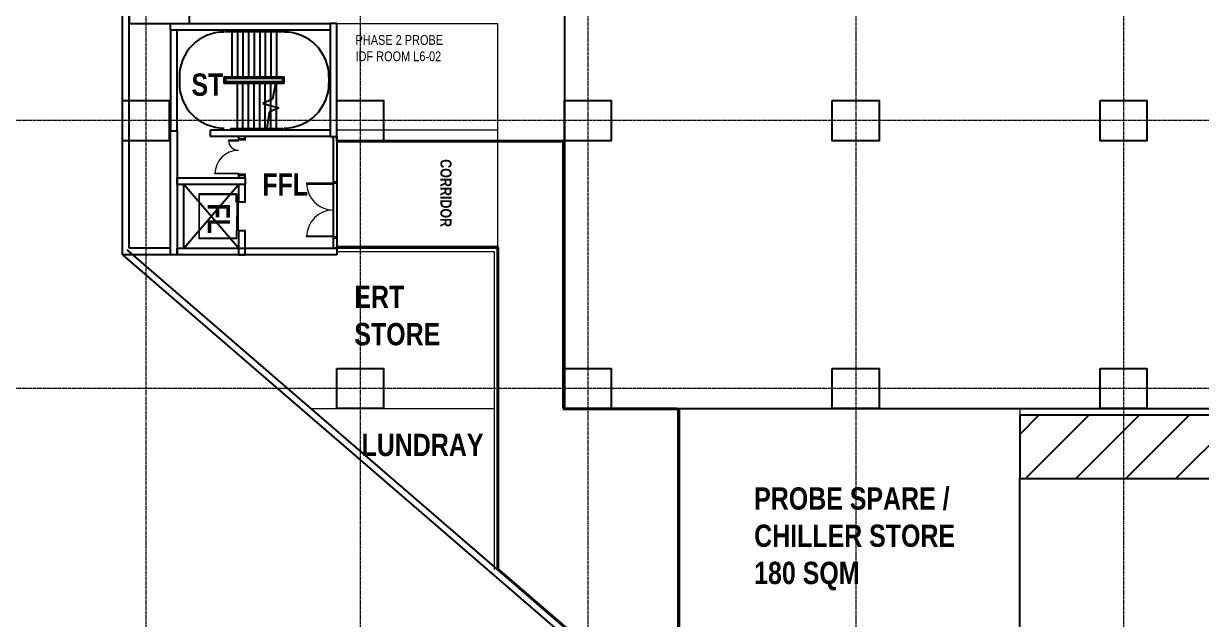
# Model space of a CAD drawing. Extents: x -15449 to 568150, y -1239737 to 53667.
# Drawn here: x 435134 to 487903, y -118886 to -92186 of the extents above; entities that cross this region are included whole.
import ezdxf

# ---------------------------------------------------------------- set-up
doc = ezdxf.new("R2010")
doc.units = 0
doc.header["$LTSCALE"] = 8
doc.linetypes.add('IDA - Grid Line', pattern=[3500, 2000, -500, 500, -500])
doc.layers.get('0').update_dxf_attribs({"color": 1, "linetype": 'CONTINUOUS'})
doc.layers.add('000_CTCI_CSA', color=7, linetype='CONTINUOUS')
doc.layers.add('A-_ANOTGRID_E', color=7, linetype='CONTINUOUS', lineweight=9)
doc.layers.add('A-_DOOR----_E', color=7, linetype='CONTINUOUS', lineweight=9)
for name, color, linetype, lineweight, true_color in [('A-_RALG----_E1-1', 4, 'CONTINUOUS', 9, 0x00ffff), ('A-_RALG----_E3-1', 4, 'CONTINUOUS', 9, 0x00ffff), ('Block - Cargo Lift_dwg', 7, 'CONTINUOUS', 9, 0x767676)]:
    doc.layers.add(name, color=color, linetype=linetype, lineweight=lineweight, true_color=true_color)
doc.styles.add('Site Area', font='arial.ttf', dxfattribs={"width": 0.8})
doc.styles.get("Standard").update_dxf_attribs({"font": 'arial.ttf', "width": 0.8})

# ---------------------------------------------------------------- blocks, each defined once
blk = doc.blocks.new('column grid')
at = {"color": 252, "elevation": 0}
for points in [[(-80254.4, -46338.8), (-78154.4, -46338.8), (-78154.4, -48138.8), (-80254.4, -48138.8)], [(-70654.4, -46339.2), (-68554.4, -46339.2), (-68554.4, -48139.2), (-70654.4, -48139.2)], [(-60454.4, -46338.8), (-58354.4, -46338.8), (-58354.4, -48138.8), (-60454.4, -48138.8)], [(-48454.4, -46339.3), (-46354.4, -46339.3), (-46354.4, -48139.3), (-48454.4, -48139.3)], [(-36454.4, -46339.4), (-34354.4, -46339.4), (-34354.4, -48139.4), (-36454.4, -48139.4)], [(-70654.4, -58339.2), (-68554.4, -58339.2), (-68554.4, -60139.2), (-70654.4, -60139.2)], [(-60454.4, -58338.8), (-58354.4, -58338.8), (-58354.4, -60138.8), (-60454.4, -60138.8)], [(-48454.4, -58339.3), (-46354.4, -58339.3), (-46354.4, -60139.3), (-48454.4, -60139.3)], [(-36454.4, -58339.4), (-34354.4, -58339.4), (-34354.4, -60139.4), (-36454.4, -60139.4)]]:
    blk.add_lwpolyline(points, close=True, dxfattribs=at)
at = {"layer": 'A-_ANOTGRID_E', "color": 8, "linetype": 'IDA - Grid Line', "ltscale": 0.005, "true_color": 0x808080}
for p, q in [((-79204.4, 9427, 0), (-79204.4, -120414.2, 0)), ((-69604.4, 9427, 0), (-69604.4, -120414.2, 0)), ((-59404.4, 9427, 0), (-59404.4, -120414.2, 0)), ((-47404.4, 9427, 0), (-47404.4, -120414.2, 0)), ((-35404.4, 9427, 0), (-35404.4, -120414.2, 0)), ((29680.4, -47238.8, 0), (-104784.6, -47238.8, 0)), ((29680.4, -59238.8, 0), (-104784.6, -59238.8, 0))]:
    blk.add_line(p, q, dxfattribs=at)
blk = doc.blocks.new('CTCI_Building Footprint and Grid')
at = {"color": 8}
for p, q in [((1909547, -909223, 0), (1909547, -908923, 0)), ((1909547, -908923, 0), (1916697, -908923, 0)), ((1916697, -908923, 0), (1916697, -909223, 0)), ((1916997, -908923, 0), (1916697, -908923, 0)), ((1916697, -908923, 0), (1916697, -913983, 0)), ((1916997, -913983, 0), (1916997, -908923, 0)), ((1909847, -909223, 0), (1909547, -909223, 0)), ((1909547, -909223, 0), (1909547, -913733, 0)), ((1916697, -909223, 0), (1909547, -909223, 0)), ((1909847, -913733, 0), (1909847, -909223, 0)), ((1912297, -909223, 0), (1912297, -909263, 0)), ((1912297, -909303, 0), (1912297, -911303, 0)), ((1912547, -909223, 0), (1912547, -909263, 0)), ((1912547, -909303, 0), (1912547, -911303, 0)), ((1912797, -909223, 0), (1912797, -909263, 0)), ((1912797, -909303, 0), (1912797, -911303, 0)), ((1913047, -909223, 0), (1913047, -909263, 0)), ((1913047, -909303, 0), (1913047, -911303, 0)), ((1913297, -909223, 0), (1913297, -909263, 0)), ((1913297, -909303, 0), (1913297, -911303, 0)), ((1913547, -909223, 0), (1913547, -909263, 0)), ((1913547, -909303, 0), (1913547, -911303, 0)), ((1913797, -909223, 0), (1913797, -909263, 0)), ((1913797, -909303, 0), (1913797, -911303, 0)), ((1914047, -909223, 0), (1914047, -909263, 0)), ((1914047, -909303, 0), (1914047, -911303, 0)), ((1914297, -909223, 0), (1914297, -909263, 0)), ((1914297, -909303, 0), (1914297, -911303, 0)), ((1909947, -911303, 0), (1909947, -911603, 0)), ((1911947, -911303, 0), (1911947, -911603, 0)), ((1911947, -911603, 0), (1911947, -911303, 0)), ((1914647, -911603, 0), (1914647, -911303, 0)), ((1916647, -911303, 0), (1916647, -911603, 0)), ((1912547, -913603, 0), (1912547, -911603, 0)), ((1912797, -913603, 0), (1912797, -911603, 0)), ((1913047, -913603, 0), (1913047, -911603, 0)), ((1913297, -913603, 0), (1913297, -911603, 0)), ((1913547, -913603, 0), (1913547, -911603, 0)), ((1913797, -913603, 0), (1913797, -911603, 0)), ((1914047, -913603, 0), (1914047, -911603, 0)), ((1914248, -911603, 0), (1914124, -912313, 0)), ((1914297, -913603, 0), (1914297, -911603, 0)), ((1914124, -912313, 0), (1913685, -912506, 0)), ((1913685, -912506, 0), (1914409, -912700, 0)), ((1913797, -912536, 0), (1913797, -912457, 0)), ((1913969, -912893, 0), (1913867, -913603, 0)), ((1914409, -912700, 0), (1913969, -912893, 0)), ((1914047, -912859, 0), (1914047, -912603, 0)), ((1914297, -912749, 0), (1914297, -912670, 0)), ((1909547, -913733, 0), (1909847, -913733, 0)), ((1911347, -913983, 0), (1911347, -913683, 0)), ((1911347, -913683, 0), (1916697, -913683, 0)), ((1912547, -913683, 0), (1912547, -913643, 0)), ((1912797, -913683, 0), (1912797, -913643, 0)), ((1913047, -913683, 0), (1913047, -913643, 0)), ((1913297, -913683, 0), (1913297, -913643, 0)), ((1913547, -913683, 0), (1913547, -913643, 0)), ((1913797, -913683, 0), (1913797, -913643, 0)), ((1913857, -913643, 0), (1913846, -913683, 0)), ((1914047, -913683, 0), (1914047, -913643, 0)), ((1914297, -913683, 0), (1914297, -913643, 0)), ((1916697, -913683, 0), (1916697, -913983, 0)), ((1916697, -913983, 0), (1911347, -913983, 0)), ((1912897, -913983, 0), (1912597, -913983, 0)), ((1912597, -913983, 0), (1912597, -914083, 0)), ((1912597, -914083, 0), (1912897, -914083, 0)), ((1912897, -914083, 0), (1912897, -913983, 0)), ((1916697, -913983, 0), (1916997, -913983, 0)), ((1916847, -918983, 0), (1916847, -913983, 0)), ((1916847, -913983, 0), (1916997, -913983, 0)), ((1916997, -913983, 0), (1916997, -918983, 0)), ((1909847, -916133, 0), (1909847, -915833, 0)), ((1909847, -915833, 0), (1912897, -915833, 0)), ((1912897, -915733, 0), (1912597, -915733, 0)), ((1912597, -915733, 0), (1912597, -915833, 0)), ((1912597, -915833, 0), (1912897, -915833, 0)), ((1912897, -915833, 0), (1912897, -915733, 0)), ((1912897, -915833, 0), (1912897, -916133, 0)), ((1909847, -916133, 0), (1909847, -918983, 0)), ((1910147, -916133, 0), (1909847, -916133, 0)), ((1912897, -916133, 0), (1909847, -916133, 0)), ((1912597, -918983, 0), (1910147, -916133, 0)), ((1910147, -918983, 0), (1912597, -916133, 0)), ((1910147, -918983, 0), (1910147, -916133, 0)), ((1912597, -916133, 0), (1912597, -916908, 0)), ((1912897, -916133, 0), (1912597, -916133, 0)), ((1912897, -916908, 0), (1912897, -916133, 0)), ((1912597, -916908, 0), (1912897, -916908, 0)), ((1912597, -918208, 0), (1912597, -919283, 0)), ((1912897, -918208, 0), (1912597, -918208, 0)), ((1912897, -919283, 0), (1912897, -918208, 0)), ((1909847, -918983, 0), (1910147, -918983, 0)), ((1909847, -919283, 0), (1909847, -918983, 0)), ((1909847, -918983, 0), (1912596, -918983, 0)), ((1909847, -919283, 0), (1909847, -918983, 0)), ((1909847, -918983, 0), (1916997, -918983, 0)), ((1912596, -918983, 0), (1912596, -919283, 0)), ((1916997, -918983, 0), (1916847, -918983, 0)), ((1916997, -918983, 0), (1916997, -919283, 0)), ((1912596, -919283, 0), (1909847, -919283, 0)), ((1916997, -919283, 0), (1909847, -919283, 0)), ((1912597, -919283, 0), (1912897, -919283, 0))]:
    blk.add_line(p, q, dxfattribs=at)
for centre, start, end in [((1911947, -911303, 0), 90, 180), ((1914647, -911303, 0), 0, 90), ((1911947, -911603, 0), 180, 270), ((1914647, -911603, 0), 270, 0)]:
    blk.add_arc(centre, 2000, start, end, dxfattribs=at)
at = {"layer": '000_CTCI_CSA', "color": 8}
for p, q in [((1907397, -919283, 0), (1907397, -876372, 0)), ((1907697, -918983, 0), (1907697, -876672, 0)), ((1909547, -918983, 0), (1907697, -918983, 0)), ((1909547, -919283, 0), (1907397, -919283, 0))]:
    blk.add_line(p, q, dxfattribs=at)
at = {"layer": '000_CTCI_CSA', "color": 8, "ltscale": 0.1}
for p, q in [((1909547, -913733, 0), (1909847, -913733, 0)), ((1909547, -919283, 0), (1909547, -913733, 0)), ((1909847, -913733, 0), (1909847, -919283, 0)), ((1907593, -919055, 0), (1927654, -936372, 0)), ((1907397, -919283, 0), (1927196, -936373, 0)), ((1909847, -919283, 0), (1909547, -919283, 0))]:
    blk.add_line(p, q, dxfattribs=at)
at = {"layer": 'A-_DOOR----_E', "color": 8}
for p, q in [((1912597, -914153, 0), (1912147, -914153, 0)), ((1912147, -914153, 0), (1912147, -914185, 0)), ((1912147, -914185, 0), (1912597, -914185, 0)), ((1912597, -914083, 0), (1912897, -914083, 0)), ((1912597, -914153, 0), (1912597, -914083, 0)), ((1912597, -914185, 0), (1912597, -914153, 0)), ((1912897, -914153, 0), (1912597, -914153, 0)), ((1912897, -914083, 0), (1912897, -914153, 0)), ((1911537, -915631, 0), (1912597, -915631, 0)), ((1911537, -915663, 0), (1911537, -915631, 0)), ((1912597, -915663, 0), (1911537, -915663, 0)), ((1912597, -915631, 0), (1912597, -915663, 0)), ((1912597, -915663, 0), (1912897, -915663, 0)), ((1912597, -915733, 0), (1912597, -915663, 0)), ((1912897, -915733, 0), (1912597, -915733, 0)), ((1912897, -915663, 0), (1912897, -915733, 0)), ((1916847, -916018, 0), (1916847, -916078, 0)), ((1916972, -916018, 0), (1916847, -916018, 0)), ((1916972, -916078, 0), (1916972, -916018, 0)), ((1910817, -916558, 0), (1910817, -918558, 0)), ((1912517, -916558, 0), (1910817, -916558, 0)), ((1910842, -918533, 0), (1910842, -916583, 0)), ((1910842, -916583, 0), (1912492, -916583, 0)), ((1912492, -916928, 0), (1912492, -916583, 0)), ((1912517, -916928, 0), (1912517, -916558, 0)), ((1912517, -916583, 0), (1912517, -916928, 0)), ((1916847, -916078, 0), (1915647, -916078, 0)), ((1915647, -916078, 0), (1915647, -916123, 0)), ((1915647, -916123, 0), (1916847, -916123, 0)), ((1916847, -916123, 0), (1916847, -916078, 0)), ((1916847, -916078, 0), (1916972, -916078, 0)), ((1912517, -916928, 0), (1912492, -916928, 0)), ((1912517, -916908, 0), (1912517, -917558, 0)), ((1912542, -917558, 0), (1912542, -916908, 0)), ((1912557, -917556, 0), (1912557, -916908, 0)), ((1912592, -916828, 0), (1912582, -916828, 0)), ((1912582, -916828, 0), (1912582, -918288, 0)), ((1912582, -916908, 0), (1912582, -917556, 0)), ((1912597, -916828, 0), (1912592, -916828, 0)), ((1912592, -916828, 0), (1912592, -916928, 0)), ((1912592, -916928, 0), (1912912, -916928, 0)), ((1912597, -918188, 0), (1912597, -916928, 0)), ((1912912, -916778, 0), (1912897, -916778, 0)), ((1912897, -916778, 0), (1912912, -916778, 0)), ((1912917, -916923, 0), (1912917, -916783, 0)), ((1912517, -918208, 0), (1912517, -917558, 0)), ((1912542, -917558, 0), (1912542, -918208, 0)), ((1912557, -918208, 0), (1912557, -917560, 0)), ((1912582, -917560, 0), (1912582, -918208, 0)), ((1910817, -918558, 0), (1912517, -918558, 0)), ((1912492, -918533, 0), (1910842, -918533, 0)), ((1912492, -918188, 0), (1912492, -918533, 0)), ((1912517, -918188, 0), (1912492, -918188, 0)), ((1912517, -918558, 0), (1912517, -918188, 0)), ((1912582, -918288, 0), (1912592, -918288, 0)), ((1912912, -918188, 0), (1912592, -918188, 0)), ((1912592, -918188, 0), (1912592, -918288, 0)), ((1912592, -918288, 0), (1912597, -918288, 0)), ((1912897, -918338, 0), (1912912, -918338, 0)), ((1912912, -918338, 0), (1912897, -918338, 0)), ((1912917, -918333, 0), (1912917, -918193, 0)), ((1915647, -918433, 0), (1916847, -918433, 0)), ((1915647, -918478, 0), (1915647, -918433, 0)), ((1916847, -918478, 0), (1915647, -918478, 0)), ((1916847, -918433, 0), (1916847, -918478, 0)), ((1916847, -918478, 0), (1916847, -918538, 0)), ((1916972, -918478, 0), (1916847, -918478, 0)), ((1916847, -918538, 0), (1916972, -918538, 0)), ((1916972, -918538, 0), (1916972, -918478, 0))]:
    blk.add_line(p, q, dxfattribs=at)
for centre, radius, start, end in [((1912597, -914153, 0), 450, 180, 270), ((1912597, -914153, 0), 450, 180, 270), ((1912597, -915663, 0), 1060, 90, 180), ((1912597, -915663, 0), 1060, 90, 180), ((1916847, -916078, 0), 1200, 180, 270), ((1916847, -916078, 0), 1200, 180, 270), ((1912912, -916783, 0), 5, 0, 90), ((1912912, -916783, 0), 5, 15, 90), ((1912912, -916923, 0), 5, 270, 0), ((1916847, -918478, 0), 1200, 90, 180), ((1916847, -918478, 0), 1200, 90, 180), ((1912912, -918193, 0), 5, 0, 90), ((1912912, -918333, 0), 5, 270, 0), ((1912912, -918333, 0), 5, 270, 345)]:
    blk.add_arc(centre, radius, start, end, dxfattribs=at)
at = {"layer": 'A-_RALG----_E1-1', "color": 8}
for p, q in [((1911998, -909263, 0), (1911998, -909303, 0)), ((1912298, -909263, 0), (1911998, -909263, 0)), ((1912298, -909303, 0), (1911998, -909303, 0)), ((1914548, -909263, 0), (1912298, -909263, 0)), ((1914548, -909303, 0), (1912298, -909303, 0)), ((1914598, -909263, 0), (1914548, -909263, 0)), ((1914598, -909303, 0), (1914548, -909303, 0)), ((1914598, -909263, 0), (1914598, -909303, 0)), ((1911977, -911333, 0), (1912297, -911333, 0)), ((1911977, -911573, 0), (1911977, -911333, 0)), ((1911977, -911333, 0), (1911977, -911573, 0)), ((1912297, -911333, 0), (1911977, -911333, 0)), ((1911977, -911333, 0), (1912297, -911333, 0)), ((1911977, -911573, 0), (1911977, -911333, 0)), ((1911977, -911333, 0), (1911977, -911573, 0)), ((1912297, -911333, 0), (1911977, -911333, 0)), ((1912297, -911573, 0), (1911977, -911573, 0)), ((1911977, -911573, 0), (1912297, -911573, 0)), ((1912297, -911573, 0), (1911977, -911573, 0)), ((1911977, -911573, 0), (1912297, -911573, 0)), ((1912297, -911373, 0), (1912017, -911373, 0)), ((1912017, -911373, 0), (1912017, -911533, 0)), ((1912017, -911373, 0), (1912017, -911533, 0)), ((1912297, -911373, 0), (1912017, -911373, 0)), ((1912297, -911373, 0), (1912017, -911373, 0)), ((1912017, -911373, 0), (1912017, -911533, 0)), ((1912017, -911373, 0), (1912017, -911533, 0)), ((1912297, -911373, 0), (1912017, -911373, 0)), ((1912017, -911533, 0), (1912297, -911533, 0)), ((1912017, -911533, 0), (1912297, -911533, 0)), ((1912017, -911533, 0), (1912297, -911533, 0)), ((1912017, -911533, 0), (1912297, -911533, 0)), ((1912297, -911333, 0), (1914285, -911333, 0)), ((1912297, -911333, 0), (1912297, -911373, 0)), ((1914547, -911333, 0), (1912297, -911333, 0)), ((1912297, -911333, 0), (1912297, -911373, 0)), ((1912297, -911333, 0), (1912297, -911373, 0)), ((1912297, -911358, 0), (1912297, -911353, 0)), ((1912297, -911358, 0), (1912297, -911353, 0)), ((1914285, -911373, 0), (1912297, -911373, 0)), ((1914547, -911373, 0), (1912297, -911373, 0)), ((1912297, -911533, 0), (1914248, -911533, 0)), ((1912297, -911533, 0), (1914248, -911533, 0)), ((1912297, -911573, 0), (1914248, -911573, 0)), ((1912297, -911573, 0), (1914248, -911573, 0)), ((1912303, -911533, 0), (1912689, -911533, 0)), ((1912303, -911533, 0), (1912689, -911533, 0)), ((1912689, -911573, 0), (1912303, -911573, 0)), ((1912689, -911573, 0), (1912303, -911573, 0)), ((1912654, -911555, 0), (1912654, -911551, 0)), ((1912654, -911555, 0), (1912654, -911551, 0)), ((1914248, -911533, 0), (1914297, -911533, 0)), ((1914248, -911533, 0), (1914297, -911533, 0)), ((1914248, -911533, 0), (1914248, -911573, 0)), ((1914248, -911533, 0), (1914248, -911573, 0)), ((1914297, -911573, 0), (1914248, -911573, 0)), ((1914248, -911573, 0), (1914297, -911573, 0)), ((1914285, -911333, 0), (1914541, -911333, 0)), ((1914541, -911373, 0), (1914285, -911373, 0)), ((1914297, -911573, 0), (1914297, -911533, 0)), ((1914297, -911533, 0), (1914577, -911533, 0)), ((1914297, -911573, 0), (1914297, -911533, 0)), ((1914297, -911533, 0), (1914577, -911533, 0)), ((1914297, -911553, 0), (1914297, -911558, 0)), ((1914617, -911573, 0), (1914297, -911573, 0)), ((1914297, -911573, 0), (1914617, -911573, 0)), ((1914546, -911333, 0), (1914617, -911333, 0)), ((1914577, -911373, 0), (1914546, -911373, 0)), ((1914617, -911333, 0), (1914547, -911333, 0)), ((1914577, -911373, 0), (1914547, -911373, 0)), ((1914577, -911533, 0), (1914577, -911373, 0)), ((1914577, -911533, 0), (1914577, -911373, 0)), ((1914617, -911333, 0), (1914617, -911573, 0)), ((1914617, -911573, 0), (1914617, -911333, 0)), ((1912247, -913643, 0), (1912247, -913603, 0)), ((1912247, -913603, 0), (1912297, -913603, 0)), ((1912247, -913643, 0), (1912297, -913643, 0)), ((1912297, -913603, 0), (1913867, -913603, 0)), ((1912297, -913643, 0), (1913857, -913643, 0)), ((1913867, -913603, 0), (1913857, -913643, 0)), ((1913857, -913643, 0), (1914297, -913643, 0)), ((1913867, -913603, 0), (1914297, -913603, 0)), ((1914297, -913603, 0), (1914597, -913603, 0)), ((1914297, -913643, 0), (1914597, -913643, 0)), ((1914597, -913643, 0), (1914597, -913603, 0))]:
    blk.add_line(p, q, dxfattribs=at)
for points in [[(1911997, -911353, 0), (1911996, -911352, 0), (1911996, -911352, 0), (1911994, -911350, 0), (1911993, -911349, 0), (1911992, -911348, 0), (1911992, -911348, 0)], [(1911997, -911353, 0), (1911996, -911352, 0), (1911996, -911352, 0), (1911994, -911350, 0), (1911993, -911349, 0), (1911992, -911348, 0), (1911992, -911348, 0)], [(1911997, -911553, 0), (1911996, -911553, 0), (1911996, -911554, 0), (1911994, -911556, 0), (1911993, -911557, 0), (1911992, -911558, 0), (1911992, -911558, 0)], [(1911997, -911553, 0), (1911996, -911553, 0), (1911996, -911554, 0), (1911994, -911556, 0), (1911993, -911557, 0), (1911992, -911558, 0), (1911992, -911558, 0)], [(1912297, -911553, 0), (1912297, -911555, 0), (1912297, -911556, 0), (1912297, -911558, 0)], [(1912297, -911553, 0), (1912297, -911555, 0), (1912297, -911556, 0), (1912297, -911558, 0)], [(1914547, -911358, 0), (1914547, -911356, 0), (1914547, -911355, 0), (1914547, -911353, 0)], [(1914592, -911358, 0), (1914592, -911358, 0), (1914593, -911357, 0), (1914594, -911356, 0), (1914596, -911354, 0), (1914596, -911353, 0), (1914597, -911353, 0)], [(1914597, -911553, 0), (1914596, -911552, 0), (1914596, -911552, 0), (1914594, -911550, 0), (1914593, -911549, 0), (1914592, -911548, 0), (1914592, -911548, 0)]]:
    blk.add_open_spline(points, degree=3, dxfattribs=at)
at = {"layer": 'A-_RALG----_E3-1', "color": 8}
for p, q in [((1911947, -911303, 0), (1911947, -911603, 0)), ((1912297, -911303, 0), (1911947, -911303, 0)), ((1911947, -911303, 0), (1911947, -911603, 0)), ((1912297, -911303, 0), (1911947, -911303, 0)), ((1912297, -911303, 0), (1912297, -911328, 0)), ((1914297, -911303, 0), (1912297, -911303, 0)), ((1912297, -911328, 0), (1912297, -911303, 0)), ((1912297, -911328, 0), (1912297, -911303, 0)), ((1914547, -911303, 0), (1914297, -911303, 0)), ((1914647, -911303, 0), (1914547, -911303, 0)), ((1914647, -911603, 0), (1914647, -911303, 0)), ((1911947, -911603, 0), (1912297, -911603, 0)), ((1911947, -911603, 0), (1912297, -911603, 0)), ((1911972, -911328, 0), (1911972, -911578, 0)), ((1912297, -911328, 0), (1911972, -911328, 0)), ((1911972, -911328, 0), (1911972, -911578, 0)), ((1912297, -911328, 0), (1911972, -911328, 0)), ((1911972, -911578, 0), (1912297, -911578, 0)), ((1911972, -911578, 0), (1912297, -911578, 0)), ((1912022, -911378, 0), (1912022, -911528, 0)), ((1912297, -911378, 0), (1912022, -911378, 0)), ((1912022, -911378, 0), (1912022, -911528, 0)), ((1912297, -911378, 0), (1912022, -911378, 0)), ((1912297, -911403, 0), (1912022, -911403, 0)), ((1912297, -911403, 0), (1912022, -911403, 0)), ((1912022, -911503, 0), (1912297, -911503, 0)), ((1912022, -911503, 0), (1912297, -911503, 0)), ((1912022, -911528, 0), (1912297, -911528, 0)), ((1912022, -911528, 0), (1912297, -911528, 0)), ((1912297, -911328, 0), (1912297, -911333, 0)), ((1914297, -911328, 0), (1912297, -911328, 0)), ((1912297, -911333, 0), (1912297, -911328, 0)), ((1912297, -911333, 0), (1912297, -911328, 0)), ((1912297, -911373, 0), (1912297, -911378, 0)), ((1912297, -911378, 0), (1912297, -911373, 0)), ((1912297, -911378, 0), (1912297, -911373, 0)), ((1912297, -911378, 0), (1912297, -911403, 0)), ((1914297, -911378, 0), (1912297, -911378, 0)), ((1912297, -911403, 0), (1912297, -911378, 0)), ((1912297, -911403, 0), (1912297, -911378, 0)), ((1914297, -911403, 0), (1912297, -911403, 0)), ((1912297, -911503, 0), (1914248, -911503, 0)), ((1912297, -911503, 0), (1914248, -911503, 0)), ((1912297, -911528, 0), (1914248, -911528, 0)), ((1912297, -911528, 0), (1914248, -911528, 0)), ((1912297, -911578, 0), (1914248, -911578, 0)), ((1912297, -911578, 0), (1914248, -911578, 0)), ((1912297, -911603, 0), (1914248, -911603, 0)), ((1912297, -911603, 0), (1914248, -911603, 0)), ((1914248, -911503, 0), (1914297, -911503, 0)), ((1914248, -911503, 0), (1914248, -911528, 0)), ((1914248, -911503, 0), (1914248, -911528, 0)), ((1914248, -911528, 0), (1914297, -911528, 0)), ((1914248, -911528, 0), (1914248, -911533, 0)), ((1914248, -911528, 0), (1914248, -911533, 0)), ((1914248, -911528, 0), (1914248, -911533, 0)), ((1914248, -911528, 0), (1914248, -911533, 0)), ((1914248, -911528, 0), (1914248, -911533, 0)), ((1914248, -911528, 0), (1914248, -911533, 0)), ((1914248, -911573, 0), (1914248, -911578, 0)), ((1914248, -911573, 0), (1914248, -911578, 0)), ((1914248, -911573, 0), (1914248, -911578, 0)), ((1914248, -911573, 0), (1914248, -911578, 0)), ((1914248, -911573, 0), (1914248, -911578, 0)), ((1914248, -911573, 0), (1914248, -911578, 0)), ((1914248, -911578, 0), (1914297, -911578, 0)), ((1914248, -911578, 0), (1914248, -911603, 0)), ((1914248, -911578, 0), (1914248, -911603, 0)), ((1914248, -911603, 0), (1914297, -911603, 0)), ((1914547, -911328, 0), (1914297, -911328, 0)), ((1914547, -911378, 0), (1914297, -911378, 0)), ((1914547, -911403, 0), (1914297, -911403, 0)), ((1914297, -911528, 0), (1914297, -911503, 0)), ((1914297, -911503, 0), (1914297, -911528, 0)), ((1914297, -911503, 0), (1914572, -911503, 0)), ((1914297, -911533, 0), (1914297, -911528, 0)), ((1914297, -911528, 0), (1914297, -911533, 0)), ((1914297, -911528, 0), (1914572, -911528, 0)), ((1914297, -911578, 0), (1914297, -911573, 0)), ((1914297, -911573, 0), (1914297, -911578, 0)), ((1914297, -911603, 0), (1914297, -911578, 0)), ((1914297, -911578, 0), (1914297, -911603, 0)), ((1914297, -911578, 0), (1914622, -911578, 0)), ((1914297, -911603, 0), (1914647, -911603, 0)), ((1914622, -911328, 0), (1914547, -911328, 0)), ((1914572, -911378, 0), (1914547, -911378, 0)), ((1914572, -911403, 0), (1914547, -911403, 0)), ((1914572, -911528, 0), (1914572, -911378, 0)), ((1914622, -911578, 0), (1914622, -911328, 0))]:
    blk.add_line(p, q, dxfattribs=at)
at = {"color": 252}
blk.add_blockref('column grid', (1987651, -866033, 0), dxfattribs=at)
at = {"color": 252, "char_height": 1000, "attachment_point": 7, "style": 'Site Area'}
for s, width, insert in [('{\\fArial|b1|i0|c0|p34;ST}', 1593.12, (1910491, -912173, 0)), ('{\\fArial|b1|i0|c0|p34;FFL}', 3027.31, (1913664, -916631, 0))]:
    blk.add_mtext_dynamic_manual_height_columns(s, width=width, gutter_width=24255, heights=[0], dxfattribs=dict(at, insert=insert))
at = {"color": 252, "insert": (1912210, -918343, 0), "char_height": 1000, "attachment_point": 3, "rotation": 270, "style": 'Site Area'}
blk.add_mtext_dynamic_manual_height_columns('{\\fArial|b1|i0|c0|p34;FL}', width=1559.35, gutter_width=24255, heights=[0], dxfattribs=at)

msp = doc.modelspace()

# ---------------------------------------------------------------- hatches: boundary and pattern name
at = {"true_color": 0x808080}
h = msp.add_hatch(dxfattribs=at)
h.set_pattern_fill('ANSI31', color=8, scale=500)
h.set_pattern_definition([(45, (604458.7, 1594628), (-1122.532, 1122.532), [])])
h.paths.add_polyline_path([(439563.6678, -71635.5634), (449163.6678, -71635.5634), (449163.6678, -64835.5634), (439563.6678, -64835.5634)])
h.paths.add_polyline_path([(443663.6678, -71785.5634), (449163.6678, -71785.5634), (449163.6678, -85735.5634), (443663.6678, -85735.5634)])
h.paths.add_polyline_path([(443663.6678, -85735.5634), (516963.6678, -85735.5634), (516963.6678, -89335.5634), (443663.6678, -89335.5634)])
h.paths.add_polyline_path([(516963.6678, -109735.5634), (479764.1147, -109735.5634), (479764.1147, -112577.0636), (516963.6678, -112577.0636)])
h.paths.add_polyline_path([(516963.6678, -109735.5634), (512732.942, -109735.5634), (512732.942, -89335.5634), (516963.6678, -89335.5634)])
h.paths.add_polyline_path([(513694.3937, -131635.5634), (509463.6678, -131635.5634), (509463.6678, -112577.0636), (513694.3937, -112577.0636)])
h.paths.add_polyline_path([(516963.6678, -151735.5634), (512750.2089, -151735.5634), (512750.2089, -121735.5634), (516963.6678, -121735.5634)])
h.paths.add_polyline_path([(528738.6678, -138735.7501), (516963.6678, -138735.7501), (516963.6678, -133735.5634), (528738.6678, -133735.5634)])

# ---------------------------------------------------------------- linework, layer by layer
at = {"color": 8, "true_color": 0x808080, "elevation": 0}
msp.add_lwpolyline([(516963.6678, -109735.5634), (479764.1147, -109735.5634), (479764.1147, -112577.0636), (516963.6678, -112577.0636)], close=True, dxfattribs=at)
at = {"layer": '000_CTCI_CSA', "color": 8, "true_color": 0x808080, "elevation": 0}
msp.add_lwpolyline([(442564.0968, -71635.1709), (439864.1843, -71635.1699), (439864.1847, -92185.9194), (442564.0972, -92185.9203)], close=True, dxfattribs=at)
at = {"layer": '000_CTCI_CSA', "color": 8, "ltscale": 0.1, "true_color": 0x808080, "elevation": 0}
msp.add_lwpolyline([(459364.1147, -109434.7793), (512732.942, -109434.7793), (512732.942, -89335.5634), (459364.1147, -89335.5634)], close=True, dxfattribs=at)
msp.add_lwpolyline([(479764.1147, -112577.0636), (509463.6678, -112577.0636), (509463.6678, -133434.7793), (512750.2089, -133434.7793), (512750.2092, -153234.7791), (483364.1147, -153234.7791), (483364.1147, -143635.4228), (479763.9769, -143635.4228), (479764.1147, -112577.0636)], dxfattribs=at)
at = {"layer": 'Block - Cargo Lift_dwg', "lineweight": -3}
for p, q in [((459314.1147, -97434.7793, 0), (449163.8996, -97435.2307, 0)), ((459314.1169, -97484.7793, 0), (449163.9018, -97485.2307, 0)), ((459314.1147, -109434.7783, 0), (459314.1147, -97434.7793, 0)), ((459364.1147, -109434.7783, 0), (459364.1147, -97434.7793, 0)), ((456413.9598, -102195.0544, 0), (449164.1124, -102195.5641, 0)), ((456413.9633, -102245.0544, 0), (449164.1159, -102245.5641, 0)), ((456363.6701, -116584.999, 0), (456363.9591, -102225.999, 0)), ((456413.6701, -116585, 0), (456413.9591, -102226, 0)), ((464413.6678, -109434.2686, 0), (459314.1147, -109434.7783, 0)), ((464413.6728, -109484.2686, 0), (459314.1197, -109484.7783, 0)), ((464463.6667, -133466.7371, 0), (464463.6667, -109434.7775, 0)), ((464513.6667, -133466.7371, 0), (464513.6667, -109434.7775, 0)), ((459821.888, -119563, 0), (456363.6701, -116585, 0)), ((459789.2612, -119600.888, 0), (456331.0434, -116622.888, 0))]:
    msp.add_line(p, q, dxfattribs=at)
at = {"layer": 'Block - Cargo Lift_dwg', "color": 8, "true_color": 0x808080}
msp.add_line((459363.6779, -100545.5581, 0), (459363.6779, -100545.5581, 0), dxfattribs=at)
at = {"layer": 'Block - Cargo Lift_dwg', "color": 8, "ltscale": 0.1, "true_color": 0x808080, "elevation": 0}
for points in [[(449164.1147, -92185.9212), (456363.6702, -92185.9212), (456363.6702, -97435.2307), (449164.1147, -97435.2307)], [(449164.3276, -96946.2546), (456363.8831, -96946.2546), (456363.8831, -102195.5641), (449164.3276, -102195.5641)], [(464463.6678, -109434.7793), (479764.1147, -109434.7793), (479764.1147, -121435.4167), (464463.6678, -121435.4167)]]:
    msp.add_lwpolyline(points, close=True, dxfattribs=at)
for points in [[(449164.1147, -97435.2307), (459364.1147, -97435.2307), (459364.1147, -109434.7793), (464463.6678, -109434.7793), (464463.6678, -136485.2703), (464463.8694, -136485.3036), (464463.8694, -140484.956), (459663.6686, -140485.2703), (459663.6698, -119634.7793), (459664.675, -119499.0799), (456363.6701, -116649.796), (456363.6701, -102245.5674), (449164.1124, -102245.5641), (449163.8996, -97435.2307)], [(449164.1124, -102246.0148), (456363.6701, -102245.5674), (456363.6701, -116649.796)], [(449164.1217, -102396.0148), (456213.6701, -102395.5767), (456213.6701, -116649.796)], [(448005.3192, -109435.2307), (456213.6701, -109435.2307), (456213.6701, -116520.3225), (448005.3192, -109435.2307)]]:
    msp.add_lwpolyline(points, dxfattribs=at)

# ---------------------------------------------------------------- block references
at = {"layer": '000_CTCI_CSA', "color": 2}
msp.add_blockref('CTCI_Building Footprint and Grid', (-1467832.5298, 816737), dxfattribs=at)

# ---------------------------------------------------------------- texts
at = {"layer": 'Block - Cargo Lift_dwg', "color": 8, "true_color": 0x808080, "insert": (450006.325, -92701.9674, 0), "char_height": 438.47143, "attachment_point": 1}
msp.add_mtext_dynamic_manual_height_columns('PHASE 2 PROBE \\PIDF ROOM L6-02', width=6125.262317, gutter_width=4384.7143, heights=[7185.6819], dxfattribs=at)
at = {"layer": 'Block - Cargo Lift_dwg', "color": 8, "true_color": 0x808080, "insert": (454308, -98265, 0), "char_height": 500, "attachment_point": 1, "rotation": 270, "style": 'Site Area'}
msp.add_mtext_dynamic_manual_height_columns('{\\fArial|b1|i0|c0|p34;CORRIDOR}', width=10190.890092, gutter_width=24254.764, heights=[0], dxfattribs=at)
at = {"layer": 'Block - Cargo Lift_dwg', "color": 8, "true_color": 0x808080, "char_height": 1000, "attachment_point": 1, "style": 'Site Area'}
for s, width, insert in [('{\\fArial|b1|i0|c0|p34;ERT STORE}', 5038.290163, (449952.5528, -103934.1287, 0)), ('{\\fArial|b1|i0|c0|p34;LUNDRAY}', 5038.290163, (450276.1801, -110565.1428)), ('{\\fArial|b1|i0|c0|p34;PROBE SPARE / CHILLER STORE\\P180 SQM }', 10880.129417, (467865.3408, -112966.7865, 0))]:
    msp.add_mtext_dynamic_manual_height_columns(s, width=width, gutter_width=24254.764, heights=[0], dxfattribs=dict(at, insert=insert))

doc.saveas('drawing.dxf')
